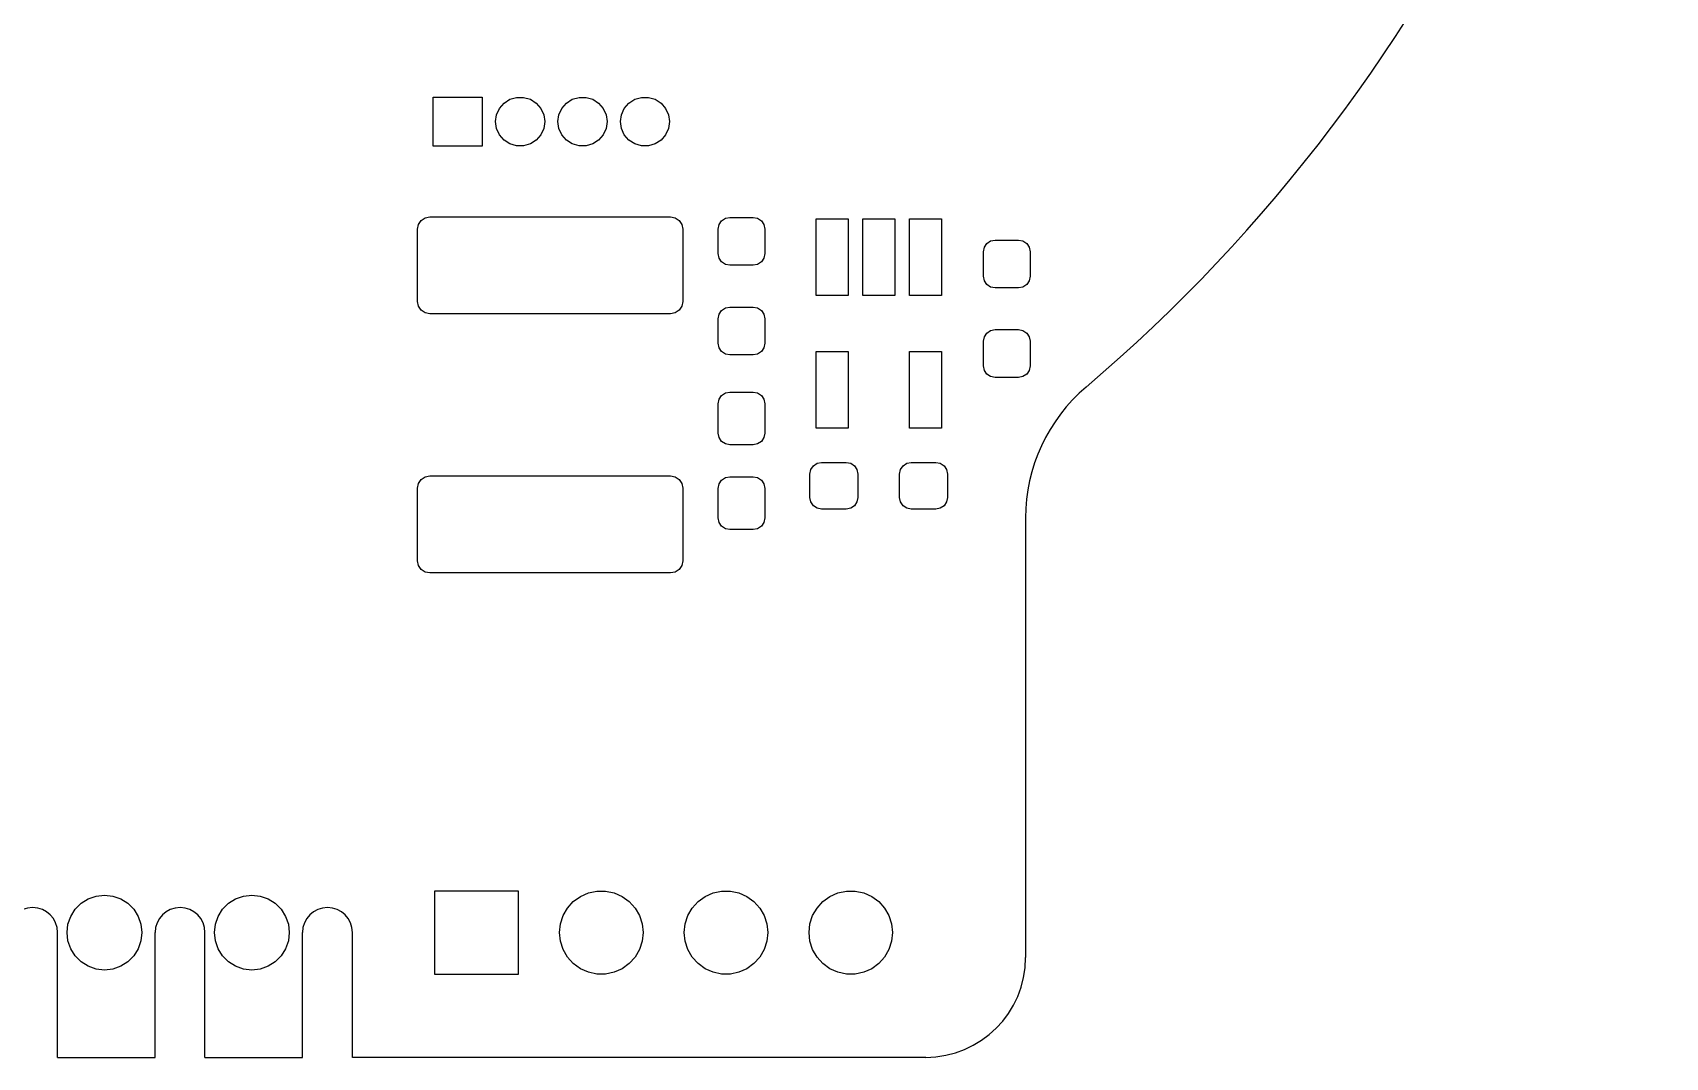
# Model space of a CAD drawing. Extents: x 116 to 183, y -110.2 to -37.6.
# Drawn here: x 149.72 to 182.95, y -110.24 to -89.37 of the extents above; entities that cross this region are included whole.
import ezdxf

# ---------------------------------------------------------------- set-up
doc = ezdxf.new("R2010")
doc.units = 0
doc.layers.add('BLACK', color=7, linetype='CONTINUOUS')

msp = doc.modelspace()

# ---------------------------------------------------------------- linework, layer by layer
at = {"layer": 'BLACK', "linetype": 'CONTINUOUS'}
for p, q in [((157.869, -91.686), (157.869, -90.686)), ((157.869, -90.686), (158.869, -90.686)), ((158.869, -90.686), (158.869, -91.686)), ((159.431292, -90.731184), (159.567843, -90.691089)), ((159.567843, -90.691089), (159.710157, -90.691089)), ((159.710157, -90.691089), (159.846708, -90.731184)), ((160.701292, -90.731184), (160.837843, -90.691089)), ((160.837843, -90.691089), (160.980157, -90.691089)), ((160.980157, -90.691089), (161.116708, -90.731184)), ((161.971292, -90.731184), (162.107843, -90.691089)), ((162.107843, -90.691089), (162.250157, -90.691089)), ((162.250157, -90.691089), (162.386708, -90.731184)), ((159.139, -91.186), (159.159254, -91.045134)), ((159.159254, -91.045134), (159.218373, -90.91568)), ((159.218373, -90.91568), (159.31157, -90.808125)), ((159.31157, -90.808125), (159.431292, -90.731184)), ((159.846708, -90.731184), (159.96643, -90.808125)), ((159.96643, -90.808125), (160.059627, -90.91568)), ((160.059627, -90.91568), (160.118746, -91.045134)), ((160.118746, -91.045134), (160.139, -91.186)), ((160.409, -91.186), (160.429254, -91.045134)), ((160.429254, -91.045134), (160.488373, -90.91568)), ((160.488373, -90.91568), (160.58157, -90.808125)), ((160.58157, -90.808125), (160.701292, -90.731184)), ((161.116708, -90.731184), (161.23643, -90.808125)), ((161.23643, -90.808125), (161.329627, -90.91568)), ((161.329627, -90.91568), (161.388746, -91.045134)), ((161.388746, -91.045134), (161.409, -91.186)), ((161.679, -91.186), (161.699254, -91.045134)), ((161.699254, -91.045134), (161.758373, -90.91568)), ((161.758373, -90.91568), (161.85157, -90.808125)), ((161.85157, -90.808125), (161.971292, -90.731184)), ((162.386708, -90.731184), (162.50643, -90.808125)), ((162.50643, -90.808125), (162.599627, -90.91568)), ((162.599627, -90.91568), (162.658746, -91.045134)), ((162.658746, -91.045134), (162.679, -91.186)), ((159.159254, -91.326866), (159.139, -91.186)), ((159.218373, -91.45632), (159.159254, -91.326866)), ((160.118746, -91.326866), (160.059627, -91.45632)), ((160.139, -91.186), (160.118746, -91.326866)), ((160.429254, -91.326866), (160.409, -91.186)), ((160.488373, -91.45632), (160.429254, -91.326866)), ((161.388746, -91.326866), (161.329627, -91.45632)), ((161.409, -91.186), (161.388746, -91.326866)), ((161.699254, -91.326866), (161.679, -91.186)), ((161.758373, -91.45632), (161.699254, -91.326866)), ((162.658746, -91.326866), (162.599627, -91.45632)), ((162.679, -91.186), (162.658746, -91.326866)), ((158.869, -91.686), (157.869, -91.686)), ((159.31157, -91.563875), (159.218373, -91.45632)), ((159.431292, -91.640816), (159.31157, -91.563875)), ((159.567843, -91.680911), (159.431292, -91.640816)), ((159.710157, -91.680911), (159.567843, -91.680911)), ((159.846708, -91.640816), (159.710157, -91.680911)), ((159.96643, -91.563875), (159.846708, -91.640816)), ((160.059627, -91.45632), (159.96643, -91.563875)), ((160.58157, -91.563875), (160.488373, -91.45632)), ((160.701292, -91.640816), (160.58157, -91.563875)), ((160.837843, -91.680911), (160.701292, -91.640816)), ((160.980157, -91.680911), (160.837843, -91.680911)), ((161.116708, -91.640816), (160.980157, -91.680911)), ((161.23643, -91.563875), (161.116708, -91.640816)), ((161.329627, -91.45632), (161.23643, -91.563875)), ((161.85157, -91.563875), (161.758373, -91.45632)), ((161.971292, -91.640816), (161.85157, -91.563875)), ((162.107843, -91.680911), (161.971292, -91.640816)), ((162.250157, -91.680911), (162.107843, -91.680911)), ((162.386708, -91.640816), (162.250157, -91.680911)), ((162.50643, -91.563875), (162.386708, -91.640816)), ((162.599627, -91.45632), (162.50643, -91.563875)), ((157.55, -93.374999), (157.56903, -93.279329)), ((157.550001, -94.85), (157.55, -93.374999)), ((157.56903, -93.279329), (157.623223, -93.198223)), ((157.623223, -93.198223), (157.704329, -93.14403)), ((157.704329, -93.14403), (157.8, -93.125001)), ((157.8, -93.125001), (162.700001, -93.125)), ((162.700001, -93.125), (162.795671, -93.14403)), ((162.795671, -93.14403), (162.876777, -93.198223)), ((162.876777, -93.198223), (162.93097, -93.279329)), ((162.93097, -93.279329), (162.949999, -93.375)), ((162.949999, -93.375), (162.95, -94.850001)), ((163.67, -93.3725), (163.688079, -93.281613)), ((163.67, -93.8725), (163.67, -93.3725)), ((163.688079, -93.281613), (163.739562, -93.204562)), ((163.739562, -93.204562), (163.816613, -93.153079)), ((163.816613, -93.153079), (163.9075, -93.135)), ((163.9075, -93.135), (164.3825, -93.135)), ((164.3825, -93.135), (164.473387, -93.153079)), ((164.473387, -93.153079), (164.550438, -93.204562)), ((164.550438, -93.204562), (164.601921, -93.281613)), ((164.601921, -93.281613), (164.62, -93.3725)), ((164.62, -93.3725), (164.62, -93.8725)), ((165.664, -94.727), (165.664, -93.167)), ((165.664, -93.167), (166.314, -93.167)), ((166.314, -93.167), (166.314, -94.727)), ((166.614, -94.727), (166.614, -93.167)), ((166.614, -93.167), (167.264, -93.167)), ((167.264, -93.167), (167.264, -94.727)), ((167.564, -94.727), (167.564, -93.167)), ((167.564, -93.167), (168.214, -93.167)), ((168.214, -93.167), (168.214, -94.727)), ((169.088079, -93.742613), (169.139562, -93.665562)), ((169.139562, -93.665562), (169.216613, -93.614079)), ((169.216613, -93.614079), (169.3075, -93.596)), ((169.3075, -93.596), (169.7825, -93.596)), ((169.7825, -93.596), (169.873387, -93.614079)), ((169.873387, -93.614079), (169.950438, -93.665562)), ((169.950438, -93.665562), (170.001921, -93.742613)), ((163.688079, -93.963387), (163.67, -93.8725)), ((163.739562, -94.040438), (163.688079, -93.963387)), ((163.816613, -94.091921), (163.739562, -94.040438)), ((164.550438, -94.040438), (164.473387, -94.091921)), ((164.601921, -93.963387), (164.550438, -94.040438)), ((164.62, -93.8725), (164.601921, -93.963387)), ((169.07, -93.8335), (169.088079, -93.742613)), ((169.07, -94.3335), (169.07, -93.8335)), ((170.001921, -93.742613), (170.02, -93.8335)), ((170.02, -93.8335), (170.02, -94.3335)), ((163.9075, -94.11), (163.816613, -94.091921)), ((164.3825, -94.11), (163.9075, -94.11)), ((164.473387, -94.091921), (164.3825, -94.11)), ((169.088079, -94.424387), (169.07, -94.3335)), ((170.02, -94.3335), (170.001921, -94.424387)), ((169.139562, -94.501438), (169.088079, -94.424387)), ((169.216613, -94.552921), (169.139562, -94.501438)), ((169.3075, -94.571), (169.216613, -94.552921)), ((169.7825, -94.571), (169.3075, -94.571)), ((169.873387, -94.552921), (169.7825, -94.571)), ((169.950438, -94.501438), (169.873387, -94.552921)), ((170.001921, -94.424387), (169.950438, -94.501438)), ((157.56903, -94.945671), (157.550001, -94.85)), ((157.623223, -95.026777), (157.56903, -94.945671)), ((157.704329, -95.08097), (157.623223, -95.026777)), ((162.876777, -95.026777), (162.795671, -95.08097)), ((162.93097, -94.945671), (162.876777, -95.026777)), ((162.95, -94.850001), (162.93097, -94.945671)), ((163.688079, -95.106613), (163.739562, -95.029562)), ((163.739562, -95.029562), (163.816613, -94.978079)), ((163.816613, -94.978079), (163.9075, -94.96)), ((163.9075, -94.96), (164.3825, -94.96)), ((164.3825, -94.96), (164.473387, -94.978079)), ((164.473387, -94.978079), (164.550438, -95.029562)), ((164.550438, -95.029562), (164.601921, -95.106613)), ((166.314, -94.727), (165.664, -94.727)), ((167.264, -94.727), (166.614, -94.727)), ((168.214, -94.727), (167.564, -94.727)), ((157.799999, -95.1), (157.704329, -95.08097)), ((162.7, -95.099999), (157.799999, -95.1)), ((162.795671, -95.08097), (162.7, -95.099999)), ((163.67, -95.1975), (163.688079, -95.106613)), ((163.67, -95.6975), (163.67, -95.1975)), ((164.601921, -95.106613), (164.62, -95.1975)), ((164.62, -95.1975), (164.62, -95.6975)), ((163.688079, -95.788387), (163.67, -95.6975)), ((164.62, -95.6975), (164.601921, -95.788387)), ((169.07, -95.6585), (169.088079, -95.567613)), ((169.07, -96.1585), (169.07, -95.6585)), ((169.088079, -95.567613), (169.139562, -95.490562)), ((169.139562, -95.490562), (169.216613, -95.439079)), ((169.216613, -95.439079), (169.3075, -95.421)), ((169.3075, -95.421), (169.7825, -95.421)), ((169.7825, -95.421), (169.873387, -95.439079)), ((169.873387, -95.439079), (169.950438, -95.490562)), ((169.950438, -95.490562), (170.001921, -95.567613)), ((170.001921, -95.567613), (170.02, -95.6585)), ((170.02, -95.6585), (170.02, -96.1585)), ((163.739562, -95.865438), (163.688079, -95.788387)), ((163.816613, -95.916921), (163.739562, -95.865438)), ((163.9075, -95.935), (163.816613, -95.916921)), ((164.3825, -95.935), (163.9075, -95.935)), ((164.473387, -95.916921), (164.3825, -95.935)), ((164.550438, -95.865438), (164.473387, -95.916921)), ((164.601921, -95.788387), (164.550438, -95.865438)), ((165.664, -97.427), (165.664, -95.867)), ((165.664, -95.867), (166.314, -95.867)), ((166.314, -95.867), (166.314, -97.427)), ((167.564, -97.427), (167.564, -95.867)), ((167.564, -95.867), (168.214, -95.867)), ((168.214, -95.867), (168.214, -97.427)), ((169.088079, -96.249387), (169.07, -96.1585)), ((169.139562, -96.326438), (169.088079, -96.249387)), ((169.216613, -96.377921), (169.139562, -96.326438)), ((169.3075, -96.396), (169.216613, -96.377921)), ((169.873387, -96.377921), (169.7825, -96.396)), ((169.950438, -96.326438), (169.873387, -96.377921)), ((170.001921, -96.249387), (169.950438, -96.326438)), ((170.02, -96.1585), (170.001921, -96.249387)), ((163.739562, -96.760562), (163.816613, -96.709079)), ((163.816613, -96.709079), (163.9075, -96.691)), ((163.9075, -96.691), (164.3825, -96.691)), ((164.3825, -96.691), (164.473387, -96.709079)), ((164.473387, -96.709079), (164.550438, -96.760562)), ((169.7825, -96.396), (169.3075, -96.396)), ((163.67, -96.9285), (163.688079, -96.837613)), ((163.67, -97.5285), (163.67, -96.9285)), ((163.688079, -96.837613), (163.739562, -96.760562)), ((164.550438, -96.760562), (164.601921, -96.837613)), ((164.601921, -96.837613), (164.62, -96.9285)), ((164.62, -96.9285), (164.62, -97.5285)), ((163.688079, -97.619387), (163.67, -97.5285)), ((163.739562, -97.696438), (163.688079, -97.619387)), ((163.816613, -97.747921), (163.739562, -97.696438)), ((164.550438, -97.696438), (164.473387, -97.747921)), ((164.601921, -97.619387), (164.550438, -97.696438)), ((164.62, -97.5285), (164.601921, -97.619387)), ((166.314, -97.427), (165.664, -97.427)), ((168.214, -97.427), (167.564, -97.427)), ((163.9075, -97.766), (163.816613, -97.747921)), ((164.3825, -97.766), (163.9075, -97.766)), ((164.473387, -97.747921), (164.3825, -97.766)), ((165.539, -98.3615), (165.557079, -98.270613)), ((165.539, -98.8365), (165.539, -98.3615)), ((165.557079, -98.270613), (165.608562, -98.193562)), ((165.608562, -98.193562), (165.685613, -98.142079)), ((165.685613, -98.142079), (165.7765, -98.124)), ((165.7765, -98.124), (166.2765, -98.124)), ((166.2765, -98.124), (166.367387, -98.142079)), ((166.367387, -98.142079), (166.444438, -98.193562)), ((166.444438, -98.193562), (166.495921, -98.270613)), ((166.495921, -98.270613), (166.514, -98.3615)), ((166.514, -98.3615), (166.514, -98.8365)), ((167.364, -98.3615), (167.382079, -98.270613)), ((167.364, -98.8365), (167.364, -98.3615)), ((167.382079, -98.270613), (167.433562, -98.193562)), ((167.433562, -98.193562), (167.510613, -98.142079)), ((167.510613, -98.142079), (167.6015, -98.124)), ((167.6015, -98.124), (168.1015, -98.124)), ((168.1015, -98.124), (168.192387, -98.142079)), ((168.192387, -98.142079), (168.269438, -98.193562)), ((168.269438, -98.193562), (168.320921, -98.270613)), ((168.320921, -98.270613), (168.339, -98.3615)), ((168.339, -98.3615), (168.339, -98.8365)), ((157.55, -98.649999), (157.56903, -98.554329)), ((157.550001, -100.125), (157.55, -98.649999)), ((157.56903, -98.554329), (157.623223, -98.473223)), ((157.623223, -98.473223), (157.704329, -98.41903)), ((157.704329, -98.41903), (157.8, -98.400001)), ((157.8, -98.400001), (162.700001, -98.4)), ((162.700001, -98.4), (162.795671, -98.41903)), ((162.795671, -98.41903), (162.876777, -98.473223)), ((162.876777, -98.473223), (162.93097, -98.554329)), ((162.93097, -98.554329), (162.949999, -98.65)), ((162.949999, -98.65), (162.95, -100.125001)), ((163.67, -98.6535), (163.688079, -98.562613)), ((163.67, -99.2535), (163.67, -98.6535)), ((163.688079, -98.562613), (163.739562, -98.485562)), ((163.739562, -98.485562), (163.816613, -98.434079)), ((163.816613, -98.434079), (163.9075, -98.416)), ((163.9075, -98.416), (164.3825, -98.416)), ((164.3825, -98.416), (164.473387, -98.434079)), ((164.473387, -98.434079), (164.550438, -98.485562)), ((164.550438, -98.485562), (164.601921, -98.562613)), ((164.601921, -98.562613), (164.62, -98.6535)), ((164.62, -98.6535), (164.62, -99.2535)), ((165.557079, -98.927387), (165.539, -98.8365)), ((165.608562, -99.004438), (165.557079, -98.927387)), ((165.685613, -99.055921), (165.608562, -99.004438)), ((166.444438, -99.004438), (166.367387, -99.055921)), ((166.495921, -98.927387), (166.444438, -99.004438)), ((166.514, -98.8365), (166.495921, -98.927387)), ((167.382079, -98.927387), (167.364, -98.8365)), ((167.433562, -99.004438), (167.382079, -98.927387)), ((167.510613, -99.055921), (167.433562, -99.004438)), ((168.269438, -99.004438), (168.192387, -99.055921)), ((168.320921, -98.927387), (168.269438, -99.004438)), ((168.339, -98.8365), (168.320921, -98.927387)), ((163.688079, -99.344387), (163.67, -99.2535)), ((163.739562, -99.421438), (163.688079, -99.344387)), ((164.601921, -99.344387), (164.550438, -99.421438)), ((164.62, -99.2535), (164.601921, -99.344387)), ((165.7765, -99.074), (165.685613, -99.055921)), ((166.2765, -99.074), (165.7765, -99.074)), ((166.367387, -99.055921), (166.2765, -99.074)), ((167.6015, -99.074), (167.510613, -99.055921)), ((168.1015, -99.074), (167.6015, -99.074)), ((168.192387, -99.055921), (168.1015, -99.074)), ((169.927313, -99.254504), (169.927313, -108.204)), ((163.816613, -99.472921), (163.739562, -99.421438)), ((163.9075, -99.491), (163.816613, -99.472921)), ((164.3825, -99.491), (163.9075, -99.491)), ((164.473387, -99.472921), (164.3825, -99.491)), ((164.550438, -99.421438), (164.473387, -99.472921)), ((157.56903, -100.220671), (157.550001, -100.125)), ((157.623223, -100.301777), (157.56903, -100.220671)), ((157.704329, -100.35597), (157.623223, -100.301777)), ((157.799999, -100.375), (157.704329, -100.35597)), ((162.795671, -100.35597), (162.7, -100.374999)), ((162.876777, -100.301777), (162.795671, -100.35597)), ((162.93097, -100.220671), (162.876777, -100.301777)), ((162.95, -100.125001), (162.93097, -100.220671)), ((162.7, -100.374999), (157.799999, -100.375)), ((150.702901, -107.100244), (150.847381, -107.009462)), ((150.847381, -107.009462), (151.008439, -106.953105)), ((151.008439, -106.953105), (151.178, -106.934)), ((151.178, -106.934), (151.347561, -106.953105)), ((151.347561, -106.953105), (151.508619, -107.009462)), ((151.508619, -107.009462), (151.653099, -107.100244)), ((153.702901, -107.100244), (153.847381, -107.009462)), ((153.847381, -107.009462), (154.008439, -106.953105)), ((154.008439, -106.953105), (154.178, -106.934)), ((154.178, -106.934), (154.347561, -106.953105)), ((154.347561, -106.953105), (154.508619, -107.009462)), ((154.508619, -107.009462), (154.653099, -107.100244)), ((157.9, -108.546), (157.9, -106.846)), ((157.9, -106.846), (159.6, -106.846)), ((159.6, -106.846), (159.6, -108.546)), ((160.721239, -107.064327), (160.865, -106.959878)), ((160.865, -106.959878), (161.027336, -106.887602)), ((161.027336, -106.887602), (161.201151, -106.850656)), ((161.201151, -106.850656), (161.378849, -106.850656)), ((161.378849, -106.850656), (161.552664, -106.887602)), ((161.552664, -106.887602), (161.715, -106.959878)), ((161.715, -106.959878), (161.858761, -107.064327)), ((163.261239, -107.064327), (163.405, -106.959878)), ((163.405, -106.959878), (163.567336, -106.887602)), ((163.567336, -106.887602), (163.741151, -106.850656)), ((163.741151, -106.850656), (163.918849, -106.850656)), ((163.918849, -106.850656), (164.092664, -106.887602)), ((164.092664, -106.887602), (164.255, -106.959878)), ((164.255, -106.959878), (164.398761, -107.064327)), ((165.801239, -107.064327), (165.945, -106.959878)), ((165.945, -106.959878), (166.107336, -106.887602)), ((166.107336, -106.887602), (166.281151, -106.850656)), ((166.281151, -106.850656), (166.458849, -106.850656)), ((166.458849, -106.850656), (166.632664, -106.887602)), ((166.632664, -106.887602), (166.795, -106.959878)), ((166.795, -106.959878), (166.938761, -107.064327)), ((150.491462, -107.365381), (150.582244, -107.220901)), ((150.582244, -107.220901), (150.702901, -107.100244)), ((151.653099, -107.100244), (151.773756, -107.220901)), ((151.773756, -107.220901), (151.864538, -107.365381)), ((153.491462, -107.365381), (153.582244, -107.220901)), ((153.582244, -107.220901), (153.702901, -107.100244)), ((154.653099, -107.100244), (154.773756, -107.220901)), ((154.773756, -107.220901), (154.864538, -107.365381)), ((160.513486, -107.350274), (160.602336, -107.196383)), ((160.602336, -107.196383), (160.721239, -107.064327)), ((161.858761, -107.064327), (161.977664, -107.196383)), ((161.977664, -107.196383), (162.066514, -107.350274)), ((163.053486, -107.350274), (163.142336, -107.196383)), ((163.142336, -107.196383), (163.261239, -107.064327)), ((164.398761, -107.064327), (164.517664, -107.196383)), ((164.517664, -107.196383), (164.606514, -107.350274)), ((165.593486, -107.350274), (165.682336, -107.196383)), ((165.682336, -107.196383), (165.801239, -107.064327)), ((166.938761, -107.064327), (167.057664, -107.196383)), ((167.057664, -107.196383), (167.146514, -107.350274)), ((150.416, -107.696), (150.435105, -107.526439)), ((150.435105, -107.526439), (150.491462, -107.365381)), ((151.864538, -107.365381), (151.920895, -107.526439)), ((151.920895, -107.526439), (151.94, -107.696)), ((153.416, -107.696), (153.435105, -107.526439)), ((153.435105, -107.526439), (153.491462, -107.365381)), ((154.864538, -107.365381), (154.920895, -107.526439)), ((154.920895, -107.526439), (154.94, -107.696)), ((160.44, -107.696), (160.458575, -107.519275)), ((160.458575, -107.519275), (160.513486, -107.350274)), ((162.066514, -107.350274), (162.121425, -107.519275)), ((162.121425, -107.519275), (162.14, -107.696)), ((162.98, -107.696), (162.998575, -107.519275)), ((162.998575, -107.519275), (163.053486, -107.350274)), ((164.606514, -107.350274), (164.661425, -107.519275)), ((164.661425, -107.519275), (164.68, -107.696)), ((165.52, -107.696), (165.538575, -107.519275)), ((165.538575, -107.519275), (165.593486, -107.350274)), ((167.146514, -107.350274), (167.201425, -107.519275)), ((167.201425, -107.519275), (167.22, -107.696)), ((150.224, -110.236002), (150.224, -107.696)), ((150.435105, -107.865561), (150.416, -107.696)), ((150.491462, -108.026619), (150.435105, -107.865561)), ((151.920895, -107.865561), (151.864538, -108.026619)), ((151.94, -107.696), (151.920895, -107.865561)), ((152.208, -110.236002), (152.208, -107.696)), ((153.224, -110.236002), (153.224, -107.696)), ((153.435105, -107.865561), (153.416, -107.696)), ((153.491462, -108.026619), (153.435105, -107.865561)), ((154.920895, -107.865561), (154.864538, -108.026619)), ((154.94, -107.696), (154.920895, -107.865561)), ((155.208, -110.236002), (155.208, -107.696)), ((156.224, -110.236002), (156.224, -107.696)), ((160.458575, -107.872725), (160.44, -107.696)), ((160.513486, -108.041726), (160.458575, -107.872725)), ((162.121425, -107.872725), (162.066514, -108.041726)), ((162.14, -107.696), (162.121425, -107.872725)), ((162.998575, -107.872725), (162.98, -107.696)), ((163.053486, -108.041726), (162.998575, -107.872725)), ((164.661425, -107.872725), (164.606514, -108.041726)), ((164.68, -107.696), (164.661425, -107.872725)), ((165.538575, -107.872725), (165.52, -107.696)), ((165.593486, -108.041726), (165.538575, -107.872725)), ((167.201425, -107.872725), (167.146514, -108.041726)), ((167.22, -107.696), (167.201425, -107.872725)), ((150.582244, -108.171099), (150.491462, -108.026619)), ((150.702901, -108.291756), (150.582244, -108.171099)), ((150.847381, -108.382538), (150.702901, -108.291756)), ((151.653099, -108.291756), (151.508619, -108.382538)), ((151.773756, -108.171099), (151.653099, -108.291756)), ((151.864538, -108.026619), (151.773756, -108.171099)), ((153.582244, -108.171099), (153.491462, -108.026619)), ((153.702901, -108.291756), (153.582244, -108.171099)), ((153.847381, -108.382538), (153.702901, -108.291756)), ((154.653099, -108.291756), (154.508619, -108.382538)), ((154.773756, -108.171099), (154.653099, -108.291756)), ((154.864538, -108.026619), (154.773756, -108.171099)), ((160.602336, -108.195617), (160.513486, -108.041726)), ((160.721239, -108.327673), (160.602336, -108.195617)), ((160.865, -108.432122), (160.721239, -108.327673)), ((161.858761, -108.327673), (161.715, -108.432122)), ((161.977664, -108.195617), (161.858761, -108.327673)), ((162.066514, -108.041726), (161.977664, -108.195617)), ((163.142336, -108.195617), (163.053486, -108.041726)), ((163.261239, -108.327673), (163.142336, -108.195617)), ((163.405, -108.432122), (163.261239, -108.327673)), ((164.398761, -108.327673), (164.255, -108.432122)), ((164.517664, -108.195617), (164.398761, -108.327673)), ((164.606514, -108.041726), (164.517664, -108.195617)), ((165.682336, -108.195617), (165.593486, -108.041726)), ((165.801239, -108.327673), (165.682336, -108.195617)), ((165.945, -108.432122), (165.801239, -108.327673)), ((166.938761, -108.327673), (166.795, -108.432122)), ((167.057664, -108.195617), (166.938761, -108.327673)), ((167.146514, -108.041726), (167.057664, -108.195617)), ((151.008439, -108.438895), (150.847381, -108.382538)), ((151.178, -108.458), (151.008439, -108.438895)), ((151.347561, -108.438895), (151.178, -108.458)), ((151.508619, -108.382538), (151.347561, -108.438895)), ((154.008439, -108.438895), (153.847381, -108.382538)), ((154.178, -108.458), (154.008439, -108.438895)), ((154.347561, -108.438895), (154.178, -108.458)), ((154.508619, -108.382538), (154.347561, -108.438895)), ((159.6, -108.546), (157.9, -108.546)), ((161.027336, -108.504398), (160.865, -108.432122)), ((161.201151, -108.541344), (161.027336, -108.504398)), ((161.378849, -108.541344), (161.201151, -108.541344)), ((161.552664, -108.504398), (161.378849, -108.541344)), ((161.715, -108.432122), (161.552664, -108.504398)), ((163.567336, -108.504398), (163.405, -108.432122)), ((163.741151, -108.541344), (163.567336, -108.504398)), ((163.918849, -108.541344), (163.741151, -108.541344)), ((164.092664, -108.504398), (163.918849, -108.541344)), ((164.255, -108.432122), (164.092664, -108.504398)), ((166.107336, -108.504398), (165.945, -108.432122)), ((166.281151, -108.541344), (166.107336, -108.504398)), ((166.458849, -108.541344), (166.281151, -108.541344)), ((166.632664, -108.504398), (166.458849, -108.541344)), ((166.795, -108.432122), (166.632664, -108.504398)), ((150.224, -110.236002), (152.208, -110.236002)), ((153.224, -110.236002), (155.208, -110.236002)), ((167.895311, -110.236), (156.224, -110.236002))]:
    msp.add_line(p, q, dxfattribs=at)
at = {"layer": 'BLACK'}
for centre, radius, start, end in [((149.45048, -71.07428), 33.500022, -49.6070424, -0.0000274), ((173.428, -99.2546), 3.500687, 130.3949489, 179.9984288), ((149.716, -107.696), 0.508, 0, 180), ((152.716, -107.696), 0.508, 0, 180), ((155.716, -107.696), 0.508, 0, 180), ((167.8952, -108.2039), 2.032113, -89.9968703, -0.0028195)]:
    msp.add_arc(centre, radius, start, end, dxfattribs=at)

doc.saveas('drawing.dxf')
